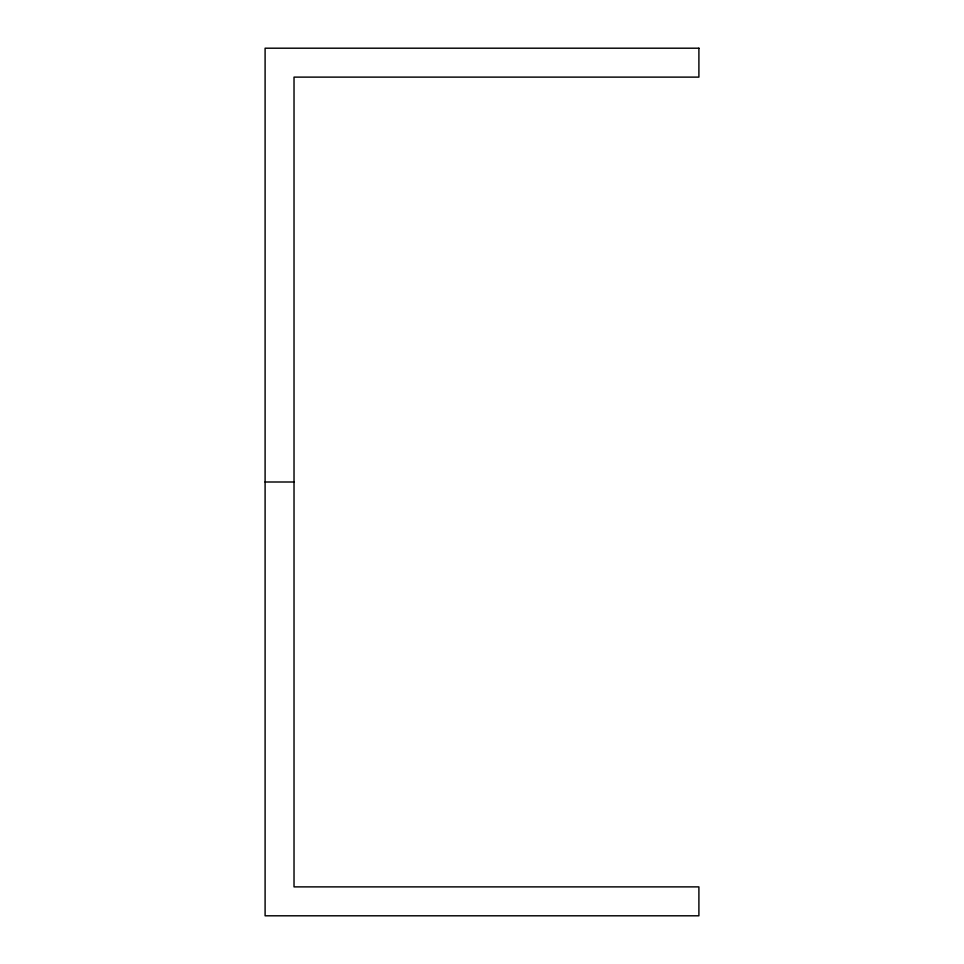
<?xml version="1.0" encoding="UTF-8"?>
<svg xmlns="http://www.w3.org/2000/svg" width="964" height="964" viewBox="0 0 964 964"><rect width="100%" height="100%" fill="white"/><g stroke="black" fill="none" stroke-linecap="round" stroke-linejoin="round"><path stroke-width="1.45" d="M265.1 482L294.02 482M698.9 48.2L265.1 48.2L265.1 915.8L698.9 915.8L698.9 886.88L294.02 886.88L294.02 77.12L698.9 77.12L698.9 48.2"/></g></svg>
